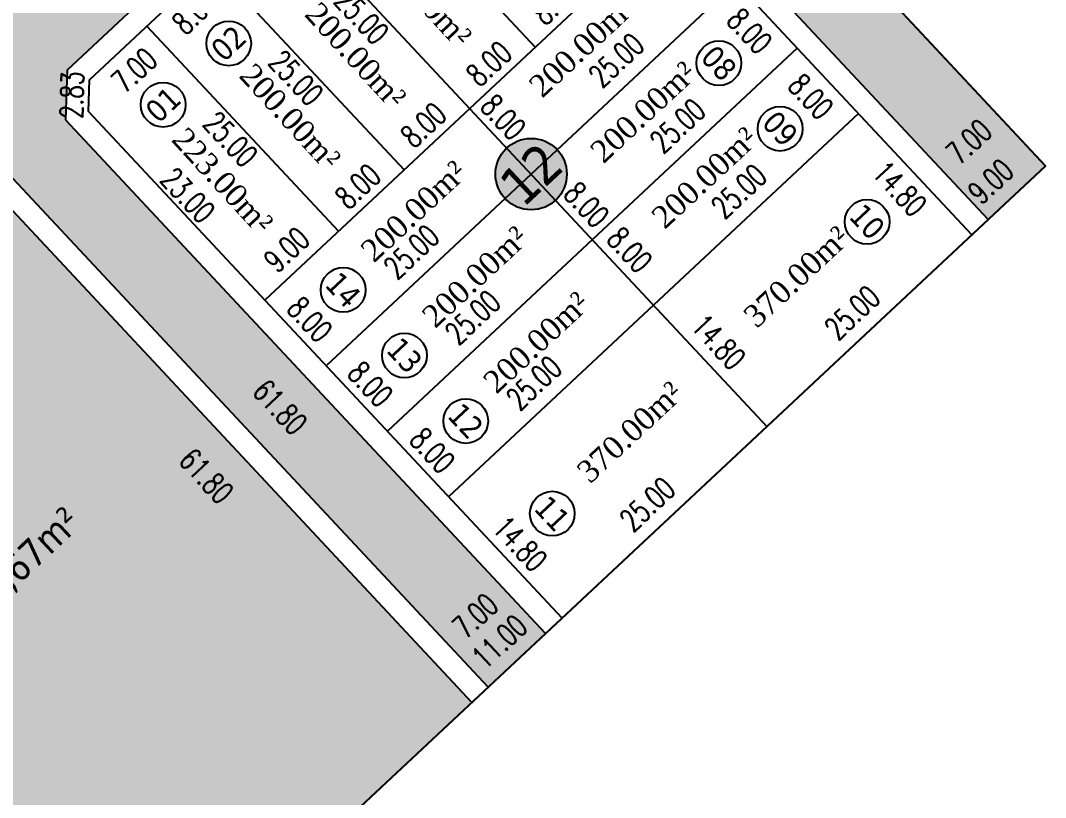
# Model space of a CAD drawing. Header units: metres. Extents: x 437145 to 437701, y 9614495 to 9615043.
# Drawn here: x 437608.6 to 437699.9, y 9614765.9 to 9614835.1 of the extents above; entities that cross this region are included whole.
import ezdxf

# ---------------------------------------------------------------- set-up
doc = ezdxf.new("R2010")
doc.units = ezdxf.units.M
doc.header["$PDMODE"] = 35
doc.header["$PDSIZE"] = 0.1
for name, color, linetype in [('AREA', 7, 'Continuous'), ('COTAS', 10, 'Continuous'), ('Layer3', 1, 'Continuous'), ('M_FIO', 32, 'Continuous'), ('MEIO_FIO', 7, 'Continuous'), ('ÁREA', 7, 'Continuous')]:
    doc.layers.add(name, color=color, linetype=linetype)
doc.styles.add('COTAS', font='romans.shx', dxfattribs={"width": 0.7})
doc.styles.add('tahoma', font='tahoma.ttf')
doc.styles.add('ÁREA', font='times.ttf', dxfattribs={"height": 2})
doc.dimstyles.new('C-75', dxfattribs={"dimtxt": 2, "dimasz": 0.2, "dimexe": 0, "dimexo": 0, "dimgap": 1, "dimtad": 0, "dimzin": 4, "dimdsep": 46, "dimtxsty": 'COTAS', "dimblk1": 'BOL-COT', "dimblk2": 'BOL-COT', "dimsah": 1, "dimcen": 0.1, "dimse1": 1, "dimse2": 1, "dimsd1": 1, "dimsd2": 1, "dimclrd": 8, "dimclre": 256, "dimaunit": 1, "dimadec": 3, "dimazin": 0, "dimtfac": 0.5, "dimtix": 1, "dimtmove": 0, "dimatfit": 3, "dimldrblk": 'BOL-COT', "dimfxl": 1, "dimtolj": 1, "dimtzin": 0, "dimarcsym": 0})

# ---------------------------------------------------------------- blocks, each defined once
blk = doc.blocks.new('*D76')
at = {"layer": 'Defpoints', "color": 0, "transparency": 16777216}
for p in [(2804.28, 943.556), (2804.281, 928.756), (2806.074, 928.756)]:
    blk.add_point(p, dxfattribs=at)
at = {"layer": 'Layer3', "transparency": 16777216, "insert": (2806.074, 936.156), "char_height": 2, "attachment_point": 5, "rotation": 270.00204, "style": 'COTAS'}
blk.add_mtext('\\A1;14.80', dxfattribs=at)
blk = doc.blocks.new('BOL-COT')
at = {"layer": 'COTAS'}
for p, q in [((-2, 0), (2, 0)), ((0, -3), (0, 3))]:
    blk.add_line(p, q, dxfattribs=at)
blk.add_circle((0, 0), 0.4, dxfattribs=at)
blk = doc.blocks.new('*D79')
at = {"layer": 'Defpoints', "color": 0, "transparency": 16777216}
for p in [(2854.279, 959.558), (2852.221, 951.558), (2854.28, 951.558)]:
    blk.add_point(p, dxfattribs=at)
at = {"layer": 'Layer3', "transparency": 16777216, "insert": (2852.221, 955.558), "char_height": 2, "attachment_point": 5, "rotation": 270.00204, "style": 'COTAS'}
blk.add_mtext('\\A1;8.00', dxfattribs=at)
blk = doc.blocks.new('*D80')
at = {"layer": 'Defpoints', "color": 0, "transparency": 16777216}
for p in [(2854.28, 943.558), (2852.397, 928.758), (2854.281, 928.758)]:
    blk.add_point(p, dxfattribs=at)
at = {"layer": 'Layer3', "transparency": 16777216, "insert": (2852.397, 936.158), "char_height": 2, "attachment_point": 5, "rotation": 270.00204, "style": 'COTAS'}
blk.add_mtext('\\A1;14.80', dxfattribs=at)
blk = doc.blocks.new('*D81')
at = {"layer": 'Defpoints', "color": 0, "transparency": 16777216}
for p in [(2854.28, 951.558), (2852.222, 943.558), (2854.28, 943.558)]:
    blk.add_point(p, dxfattribs=at)
at = {"layer": 'Layer3', "transparency": 16777216, "insert": (2852.221, 947.558), "char_height": 2, "attachment_point": 5, "rotation": 270.00204, "style": 'COTAS'}
blk.add_mtext('\\A1;8.00', dxfattribs=at)
blk = doc.blocks.new('*D82')
at = {"layer": 'Defpoints', "color": 0, "transparency": 16777216}
for p in [(2804.279, 967.556), (2804.279, 959.556), (2806.039, 959.556)]:
    blk.add_point(p, dxfattribs=at)
at = {"layer": 'Layer3', "transparency": 16777216, "insert": (2806.039, 963.556), "char_height": 2, "attachment_point": 5, "rotation": 270.00204, "style": 'COTAS'}
blk.add_mtext('\\A1;8.00', dxfattribs=at)
blk = doc.blocks.new('*D83')
at = {"layer": 'Defpoints', "color": 0, "transparency": 16777216}
for p in [(2804.279, 959.656), (2804.28, 951.656), (2806.039, 951.656)]:
    blk.add_point(p, dxfattribs=at)
at = {"layer": 'Layer3', "transparency": 16777216, "insert": (2806.039, 955.656), "char_height": 2, "attachment_point": 5, "rotation": 270.00204, "style": 'COTAS'}
blk.add_mtext('\\A1;8.00', dxfattribs=at)
blk = doc.blocks.new('*D84')
at = {"layer": 'Defpoints', "color": 0, "transparency": 16777216}
for p in [(2804.28, 951.556), (2804.28, 943.556), (2806.039, 943.556)]:
    blk.add_point(p, dxfattribs=at)
at = {"layer": 'Layer3', "transparency": 16777216, "insert": (2806.039, 947.556), "char_height": 2, "attachment_point": 5, "rotation": 270.00204, "style": 'COTAS'}
blk.add_mtext('\\A1;8.00', dxfattribs=at)
blk = doc.blocks.new('*D85')
at = {"layer": 'Defpoints', "color": 0, "transparency": 16777216}
for p in [(2813.279, 969.503), (2804.279, 967.556), (2813.279, 967.556)]:
    blk.add_point(p, dxfattribs=at)
at = {"layer": 'Layer3', "transparency": 16777216, "insert": (2808.779, 969.503), "char_height": 2, "attachment_point": 5, "rotation": 0.00204, "style": 'COTAS'}
blk.add_mtext('\\A1;9.00', dxfattribs=at)
blk = doc.blocks.new('*D86')
at = {"layer": 'Defpoints', "color": 0, "transparency": 16777216}
for p in [(2821.279, 969.291), (2813.279, 967.556), (2821.279, 967.557)]:
    blk.add_point(p, dxfattribs=at)
at = {"layer": 'Layer3', "transparency": 16777216, "insert": (2817.279, 969.291), "char_height": 2, "attachment_point": 5, "rotation": 0.00204, "style": 'COTAS'}
blk.add_mtext('\\A1;8.00', dxfattribs=at)
blk = doc.blocks.new('*D87')
at = {"layer": 'Defpoints', "color": 0, "transparency": 16777216}
for p in [(2829.279, 969.291), (2821.279, 967.557), (2829.279, 967.557)]:
    blk.add_point(p, dxfattribs=at)
at = {"layer": 'Layer3', "transparency": 16777216, "insert": (2825.279, 969.291), "char_height": 2, "attachment_point": 5, "rotation": 0.00204, "style": 'COTAS'}
blk.add_mtext('\\A1;8.00', dxfattribs=at)
blk = doc.blocks.new('*D88')
at = {"layer": 'Defpoints', "color": 0, "transparency": 16777216}
for p in [(2837.279, 969.291), (2829.279, 967.557), (2837.279, 967.557)]:
    blk.add_point(p, dxfattribs=at)
at = {"layer": 'Layer3', "transparency": 16777216, "insert": (2833.279, 969.291), "char_height": 2, "attachment_point": 5, "rotation": 0.00204, "style": 'COTAS'}
blk.add_mtext('\\A1;8.00', dxfattribs=at)
blk = doc.blocks.new('*D89')
at = {"layer": 'Defpoints', "color": 0, "transparency": 16777216}
for p in [(2845.279, 969.292), (2837.279, 967.557), (2845.279, 967.558)]:
    blk.add_point(p, dxfattribs=at)
at = {"layer": 'Layer3', "transparency": 16777216, "insert": (2841.279, 969.292), "char_height": 2, "attachment_point": 5, "rotation": 0.00204, "style": 'COTAS'}
blk.add_mtext('\\A1;8.00', dxfattribs=at)
blk = doc.blocks.new('*D91')
at = {"layer": 'Defpoints', "color": 0, "transparency": 16777216}
for p in [(2829.28, 930.974), (2804.281, 928.756), (2829.281, 928.757)]:
    blk.add_point(p, dxfattribs=at)
at = {"layer": 'Layer3', "transparency": 16777216, "insert": (2816.78, 930.973), "char_height": 2, "attachment_point": 5, "rotation": 0.00204, "style": 'COTAS'}
blk.add_mtext('\\A1;25.00', dxfattribs=at)
blk = doc.blocks.new('*D92')
at = {"layer": 'Defpoints', "color": 0, "transparency": 16777216}
for p in [(2829.28, 945.774), (2804.28, 943.556), (2829.28, 943.557)]:
    blk.add_point(p, dxfattribs=at)
at = {"layer": 'Layer3', "transparency": 16777216, "insert": (2816.78, 945.773), "char_height": 2, "attachment_point": 5, "rotation": 0.00204, "style": 'COTAS'}
blk.add_mtext('\\A1;25.00', dxfattribs=at)
blk = doc.blocks.new('*D93')
at = {"layer": 'Defpoints', "color": 0, "transparency": 16777216}
for p in [(2829.28, 953.774), (2804.28, 951.556), (2829.28, 951.557)]:
    blk.add_point(p, dxfattribs=at)
at = {"layer": 'Layer3', "transparency": 16777216, "insert": (2816.78, 953.773), "char_height": 2, "attachment_point": 5, "rotation": 0.00204, "style": 'COTAS'}
blk.add_mtext('\\A1;25.00', dxfattribs=at)
blk = doc.blocks.new('*D94')
at = {"layer": 'Defpoints', "color": 0, "transparency": 16777216}
for p in [(2829.279, 961.774), (2804.279, 959.556), (2829.279, 959.557)]:
    blk.add_point(p, dxfattribs=at)
at = {"layer": 'Layer3', "transparency": 16777216, "insert": (2816.779, 961.773), "char_height": 2, "attachment_point": 5, "rotation": 0.00204, "style": 'COTAS'}
blk.add_mtext('\\A1;25.00', dxfattribs=at)
blk = doc.blocks.new('*D95')
at = {"layer": 'Defpoints', "color": 0, "transparency": 16777216}
for p in [(2854.28, 930.975), (2829.281, 928.757), (2854.281, 928.758)]:
    blk.add_point(p, dxfattribs=at)
at = {"layer": 'Layer3', "transparency": 16777216, "insert": (2841.78, 930.974), "char_height": 2, "attachment_point": 5, "rotation": 0.00204, "style": 'COTAS'}
blk.add_mtext('\\A1;25.00', dxfattribs=at)
blk = doc.blocks.new('*D96')
at = {"layer": 'Defpoints', "color": 0, "transparency": 16777216}
for p in [(2854.28, 945.775), (2829.28, 943.557), (2854.28, 943.558)]:
    blk.add_point(p, dxfattribs=at)
at = {"layer": 'Layer3', "transparency": 16777216, "insert": (2841.78, 945.774), "char_height": 2, "attachment_point": 5, "rotation": 0.00204, "style": 'COTAS'}
blk.add_mtext('\\A1;25.00', dxfattribs=at)
blk = doc.blocks.new('*D97')
at = {"layer": 'Defpoints', "color": 0, "transparency": 16777216}
for p in [(2854.28, 953.775), (2829.28, 951.557), (2854.28, 951.558)]:
    blk.add_point(p, dxfattribs=at)
at = {"layer": 'Layer3', "transparency": 16777216, "insert": (2841.78, 953.774), "char_height": 2, "attachment_point": 5, "rotation": 0.00204, "style": 'COTAS'}
blk.add_mtext('\\A1;25.00', dxfattribs=at)
blk = doc.blocks.new('*D98')
at = {"layer": 'Defpoints', "color": 0, "transparency": 16777216}
for p in [(2854.279, 961.775), (2829.279, 959.557), (2854.279, 959.558)]:
    blk.add_point(p, dxfattribs=at)
at = {"layer": 'Layer3', "transparency": 16777216, "insert": (2841.779, 961.774), "char_height": 2, "attachment_point": 5, "rotation": 0.00204, "style": 'COTAS'}
blk.add_mtext('\\A1;25.00', dxfattribs=at)
blk = doc.blocks.new('*D99')
at = {"layer": 'Defpoints', "color": 0, "transparency": 16777216}
for p in [(2837.278, 992.557), (2835.838, 967.557), (2837.279, 967.557)]:
    blk.add_point(p, dxfattribs=at)
at = {"layer": 'Layer3', "transparency": 16777216, "insert": (2835.837, 980.112), "char_height": 2, "attachment_point": 5, "rotation": 270.00204, "style": 'COTAS'}
blk.add_mtext('\\A1;25.00', dxfattribs=at)
blk = doc.blocks.new('*D100')
at = {"layer": 'Defpoints', "color": 0, "transparency": 16777216}
for p in [(2829.278, 992.557), (2827.838, 967.557), (2829.279, 967.557)]:
    blk.add_point(p, dxfattribs=at)
at = {"layer": 'Layer3', "transparency": 16777216, "insert": (2827.837, 980.112), "char_height": 2, "attachment_point": 5, "rotation": 270.00204, "style": 'COTAS'}
blk.add_mtext('\\A1;25.00', dxfattribs=at)
blk = doc.blocks.new('*D101')
at = {"layer": 'Defpoints', "color": 0, "transparency": 16777216}
for p in [(2821.278, 992.557), (2819.838, 967.557), (2821.279, 967.557)]:
    blk.add_point(p, dxfattribs=at)
at = {"layer": 'Layer3', "transparency": 16777216, "insert": (2819.837, 980.111), "char_height": 2, "attachment_point": 5, "rotation": 270.00204, "style": 'COTAS'}
blk.add_mtext('\\A1;25.00', dxfattribs=at)
blk = doc.blocks.new('*D102')
at = {"layer": 'Defpoints', "color": 0, "transparency": 16777216}
for p in [(2813.278, 992.556), (2811.838, 967.556), (2813.279, 967.556)]:
    blk.add_point(p, dxfattribs=at)
at = {"layer": 'Layer3', "transparency": 16777216, "insert": (2811.837, 980.111), "char_height": 2, "attachment_point": 5, "rotation": 270.00204, "style": 'COTAS'}
blk.add_mtext('\\A1;25.00', dxfattribs=at)
blk = doc.blocks.new('*D103')
at = {"layer": 'Defpoints', "color": 0, "transparency": 16777216}
for p in [(2821.278, 990.565), (2813.278, 988.831), (2821.278, 988.831)]:
    blk.add_point(p, dxfattribs=at)
at = {"layer": 'Layer3', "transparency": 16777216, "insert": (2817.278, 990.565), "char_height": 2, "attachment_point": 5, "rotation": 0.00204, "style": 'COTAS'}
blk.add_mtext('\\A1;8.00', dxfattribs=at)
blk = doc.blocks.new('*D108')
at = {"layer": 'Defpoints', "color": 0, "transparency": 16777216}
for p in [(2806.278, 992.567), (2813.278, 992.556), (2806.275, 990.461)]:
    blk.add_point(p, dxfattribs=at)
at = {"layer": 'Layer3', "transparency": 16777216, "insert": (2809.775, 990.455), "char_height": 2, "attachment_point": 5, "rotation": 359.91214, "style": 'COTAS'}
blk.add_mtext('\\A1;7.00', dxfattribs=at)
blk = doc.blocks.new('*D109')
at = {"layer": 'Defpoints', "color": 0, "transparency": 16777216}
for p in [(2832.999, 968.943), (2830.94, 960.943), (2832.999, 960.943)]:
    blk.add_point(p, dxfattribs=at)
at = {"layer": 'Layer3', "transparency": 16777216, "insert": (2830.94, 964.943), "char_height": 2, "attachment_point": 5, "rotation": 270.00204, "style": 'COTAS'}
blk.add_mtext('\\A1;8.00', dxfattribs=at)
blk = doc.blocks.new('*D110')
at = {"layer": 'Defpoints', "color": 0, "transparency": 16777216}
for p in [(2833.098, 958.174), (2831.04, 950.174), (2833.099, 950.174)]:
    blk.add_point(p, dxfattribs=at)
at = {"layer": 'Layer3', "transparency": 16777216, "insert": (2831.04, 954.174), "char_height": 2, "attachment_point": 5, "rotation": 270.00204, "style": 'COTAS'}
blk.add_mtext('\\A1;8.00', dxfattribs=at)
blk = doc.blocks.new('*D111')
at = {"layer": 'Defpoints', "color": 0, "transparency": 16777216}
for p in [(2833.158, 944.605), (2831.275, 929.805), (2833.158, 929.805)]:
    blk.add_point(p, dxfattribs=at)
at = {"layer": 'Layer3', "transparency": 16777216, "insert": (2831.275, 937.205), "char_height": 2, "attachment_point": 5, "rotation": 270.00204, "style": 'COTAS'}
blk.add_mtext('\\A1;14.80', dxfattribs=at)
blk = doc.blocks.new('*D112')
at = {"layer": 'Defpoints', "color": 0, "transparency": 16777216}
for p in [(2833.158, 952.605), (2831.099, 944.605), (2833.158, 944.605)]:
    blk.add_point(p, dxfattribs=at)
at = {"layer": 'Layer3', "transparency": 16777216, "insert": (2831.099, 948.605), "char_height": 2, "attachment_point": 5, "rotation": 270.00204, "style": 'COTAS'}
blk.add_mtext('\\A1;8.00', dxfattribs=at)
blk = doc.blocks.new('*D898')
at = {"layer": 'Defpoints', "color": 0, "transparency": 16777216}
for p in [(2793.278, 990.556), (2789.77, 928.756), (2793.281, 928.756)]:
    blk.add_point(p, dxfattribs=at)
at = {"layer": 'Layer3', "transparency": 16777216, "insert": (2789.769, 959.656), "char_height": 2, "attachment_point": 5, "rotation": 270.00204, "style": 'COTAS'}
blk.add_mtext('\\A1;61.80', dxfattribs=at)
blk = doc.blocks.new('*D860')
at = {"layer": 'Defpoints', "color": 0, "transparency": 16777216}
for p in [(2805.194, 993.64), (2806.278, 992.556), (2804.278, 990.556)]:
    blk.add_point(p, dxfattribs=at)
at = {"layer": 'Layer3', "transparency": 16777216, "insert": (2804.194, 992.64), "char_height": 2, "attachment_point": 5, "rotation": 45.00204, "style": 'COTAS'}
blk.add_mtext('\\A1;2.83', dxfattribs=at)
blk = doc.blocks.new('*D862')
at = {"layer": 'Defpoints', "color": 0, "transparency": 16777216}
for p in [(2863.28, 931.089), (2854.281, 928.758), (2863.281, 928.758)]:
    blk.add_point(p, dxfattribs=at)
at = {"layer": 'Layer3', "transparency": 16777216, "insert": (2858.78, 931.089), "char_height": 2, "attachment_point": 5, "rotation": 0.00204, "style": 'COTAS'}
blk.add_mtext('\\A1;9.00', dxfattribs=at)
blk = doc.blocks.new('*D863')
at = {"layer": 'Defpoints', "color": 0, "transparency": 16777216}
for p in [(2863.28, 934.998), (2856.28, 934.5), (2863.28, 934.5)]:
    blk.add_point(p, dxfattribs=at)
at = {"layer": 'Layer3', "transparency": 16777216, "insert": (2859.78, 934.997), "char_height": 2, "attachment_point": 5, "rotation": 0.00204, "style": 'COTAS'}
blk.add_mtext('\\A1;7.00', dxfattribs=at)
blk = doc.blocks.new('*D864')
at = {"layer": 'Defpoints', "color": 0, "transparency": 16777216}
for p in [(2804.28, 931.028), (2793.281, 928.756), (2804.281, 928.756)]:
    blk.add_point(p, dxfattribs=at)
at = {"layer": 'Layer3', "transparency": 16777216, "insert": (2798.78, 931.028), "char_height": 2, "attachment_point": 5, "rotation": 0.00204, "style": 'COTAS'}
blk.add_mtext('\\A1;11.00', dxfattribs=at)
blk = doc.blocks.new('*D865')
at = {"layer": 'Defpoints', "color": 0, "transparency": 16777216}
for p in [(2795.28, 934.72), (2802.28, 934.72), (2802.28, 934.186)]:
    blk.add_point(p, dxfattribs=at)
at = {"layer": 'Layer3', "transparency": 16777216, "insert": (2798.78, 934.186), "char_height": 2, "attachment_point": 5, "rotation": 0.00204, "style": 'COTAS'}
blk.add_mtext('\\A1;7.00', dxfattribs=at)
blk = doc.blocks.new('*D894')
at = {"layer": 'Defpoints', "color": 0, "transparency": 16777216}
for p in [(2804.278, 990.556), (2805.652, 990.556), (2804.279, 967.556)]:
    blk.add_point(p, dxfattribs=at)
at = {"layer": 'Layer3', "transparency": 16777216, "insert": (2805.652, 979.056), "char_height": 2, "attachment_point": 5, "rotation": 270.00204, "style": 'COTAS'}
blk.add_mtext('\\A1;23.00', dxfattribs=at)
blk = doc.blocks.new('*D895')
at = {"layer": 'Defpoints', "color": 0, "transparency": 16777216}
for p in [(2798.758, 990.556), (2804.278, 990.556), (2804.281, 928.756)]:
    blk.add_point(p, dxfattribs=at)
at = {"layer": 'Layer3', "transparency": 16777216, "insert": (2798.759, 959.656), "char_height": 2, "attachment_point": 5, "rotation": 270.00204, "style": 'COTAS'}
blk.add_mtext('\\A1;61.80', dxfattribs=at)
blk = doc.blocks.new('*D903')
at = {"layer": 'Defpoints', "color": 0, "transparency": 16777216}
for p in [(2791.28, 932.099), (2703.951, 928.74), (2791.281, 928.743)]:
    blk.add_point(p, dxfattribs=at)
at = {"layer": 'Layer3', "transparency": 16777216, "insert": (2748.874, 932.097), "char_height": 2, "attachment_point": 5, "rotation": 0.00204, "style": 'COTAS'}
blk.add_mtext('\\A1;87.33', dxfattribs=at)
blk = doc.blocks.new('*D906')
at = {"layer": 'Defpoints', "color": 0, "transparency": 16777216}
for p in [(2793.28, 932.111), (2705.951, 928.753), (2793.281, 928.756)]:
    blk.add_point(p, dxfattribs=at)
at = {"layer": 'Layer3', "transparency": 16777216, "insert": (2750.874, 932.11), "char_height": 2, "attachment_point": 5, "rotation": 0.00204, "style": 'COTAS'}
blk.add_mtext('\\A1;87.33', dxfattribs=at)
blk = doc.blocks.new('atutu')
h = blk.add_hatch(color=252)
h.dxf.hatch_style = 1
h.paths.add_polyline_path([(2863.271, 1159.558), (2832.441, 1159.557), (2829.27, 1162.729), (2829.271, 1186.557), (2822.271, 1186.557), (2822.27, 1162.728), (2819.098, 1159.557), (2712.444, 1159.553), (2709.272, 1162.724), (2709.271, 1186.548), (2702.271, 1186.553), (2702.272, 1162.724), (2699.101, 1159.552), (2531.944, 1159.546), (2528.772, 1162.718), (2528.771, 1186.546), (2521.771, 1186.546), (2521.772, 1162.718), (2518.601, 1159.546), (2436.444, 1159.543), (2433.273, 1162.713), (2433.273, 1186.282), (2426.273, 1186.282), (2426.282, 928.758), (2433.282, 928.743), (2433.28, 991.384), (2436.439, 994.543), (2521.437, 994.546), (2521.437, 994.546), (2524.218, 994.546), (2531.218, 994.546), (2534.78, 994.547), (2534.769, 994.547), (2792.107, 994.556), (2795.278, 991.384), (2795.281, 928.756), (2802.281, 928.756), (2802.278, 991.395), (2805.439, 994.556), (2853.118, 994.558), (2856.278, 991.397), (2856.281, 928.758), (2863.271, 928.758)])
h.paths.add_polyline_path([(2612.273, 1149.378), (2612.278, 1004.721), (2609.106, 1001.549), (2561.45, 1001.548), (2558.278, 1004.719), (2558.273, 1149.376), (2561.444, 1152.548), (2609.101, 1152.549)], flags=16)
h.paths.add_polyline_path([(2619.273, 1149.378), (2622.444, 1152.55), (2670.101, 1152.551), (2673.273, 1149.38), (2673.278, 1004.723), (2670.106, 1001.551), (2622.45, 1001.55), (2619.278, 1004.721)], flags=16)
h.paths.add_polyline_path([(2551.273, 1149.376), (2551.278, 1004.719), (2548.106, 1001.547), (2500.45, 1001.545), (2497.278, 1004.717), (2497.273, 1149.374), (2500.444, 1152.545), (2548.101, 1152.547)], flags=16)
h.paths.add_polyline_path([(2680.273, 1149.38), (2683.444, 1152.552), (2731.101, 1152.554), (2734.273, 1149.382), (2734.278, 1004.725), (2731.106, 1001.554), (2683.45, 1001.552), (2680.278, 1004.723)], flags=16)
h.paths.add_polyline_path([(2490.273, 1149.373), (2490.278, 1004.717), (2487.106, 1001.545), (2436.452, 1001.543), (2433.279, 1004.716), (2433.274, 1149.373), (2436.444, 1152.543), (2487.101, 1152.545)], flags=16)
h.paths.add_polyline_path([(2741.273, 1149.382), (2744.444, 1152.554), (2792.101, 1152.556), (2795.273, 1149.384), (2795.278, 1004.727), (2792.106, 1001.556), (2744.45, 1001.554), (2741.278, 1004.725)], flags=16)
h.paths.add_polyline_path([(2802.273, 1149.384), (2805.444, 1152.556), (2853.101, 1152.558), (2856.273, 1149.386), (2856.278, 1004.73), (2853.106, 1001.558), (2805.45, 1001.556), (2802.278, 1004.728)], flags=16)
at = {"layer": 'Layer3'}
h = blk.add_hatch(color=101, dxfattribs=at)
h.dxf.hatch_style = 1
h.set_gradient(color1=(131, 236, 156), color2=(83, 228, 117), one_color=1, tint=0.61)
h.paths.add_polyline_path([(2831.606, 957.357, 1), (2826.978, 961.727, 1)])
at = {"layer": 'MEIO_FIO'}
h = blk.add_hatch(dxfattribs=at)
h.set_pattern_fill('AR-CONC', color=5, scale=0.2)
h.set_pattern_definition([(50, (-474828.2892, -9591283.5444), (1.4345203652, -0.12550426997), [0.15, -1.65]), (355, (-474828.2892, -9591283.5444), (-0.27750266723, 1.5043842674), [0.12, -1.32]), (100.45144446, (-474828.1696, -9591283.5549), (1.15701769345, 1.37887998194), [0.127480384, -1.402284224]), (46.1842, (-474828.2892, -9591283.1444), (2.13448266134, -0.3310385616), [0.225, -2.475]), (96.63563549, (-474828.1113, -9591283.172), (1.86932389135, 1.94823720155), [0.191220684, -2.10342752]), (351.18416399, (-474828.2892, -9591283.1444), (1.8693238901, 1.94823720054), [0.18, -1.980000002]), (21, (-474828.0892, -9591283.2444), (1.19381410424, -0.80523778133), [0.15, -1.65]), (326, (-474828.0892, -9591283.2444), (0.48663066384, 1.4503000901), [0.12, -1.32]), (71.45144474, (-474827.9897, -9591283.3115), (1.68044475346, 0.64506230561), [0.12748038, -1.402284224]), (37.5, (-474828.2892, -9591283.54443), (0.024319710635, 0.665787707663), [0, -1.304, 0, -1.34, 0, -1.325]), (7.5, (-474828.2892, -9591283.5444), (0.526139074884, 0.788823423765), [0, -0.764, 0, -1.274, 0, -0.505]), (327.5, (-474828.7352, -9591283.54443), (1.067644872345, -0.04510974347), [0, -0.5, 0, -1.56, 0, -2.07]), (317.5, (-474828.9352, -9591283.5444), (1.166372338685, 0.200209964665), [0, -0.65, 0, -1.036, 0, -1.47])])
h.paths.add_polyline_path([(2707.948, 992.553), (2705.948, 990.553), (2705.951, 930.175, -0.414224), (2707.358, 928.768), (2793.281, 928.768), (2793.278, 990.556), (2791.278, 992.556)])
h.paths.add_polyline_path([(2753.868, 959.551, -1), (2747.502, 959.551, -1)], flags=0)
h.paths.add_polyline_path([(2747.574, 930.61), (2754.174, 930.61), (2754.174, 933.61), (2747.574, 933.61)], flags=24)
h.paths.add_polyline_path([(2788.586, 962.922), (2788.586, 956.389), (2791.586, 956.389), (2791.586, 962.922)], flags=24)
h.paths.add_polyline_path([(2746.313, 987.696), (2752.913, 987.696), (2752.913, 990.696), (2746.313, 990.696)], flags=24)
h.paths.add_polyline_path([(2708.209, 962.919), (2708.209, 956.386), (2711.209, 956.386), (2711.209, 962.919)], flags=24)
h.paths.add_polyline_path([(2746.977, 955.932), (2753.982, 955.932), (2753.982, 963.493), (2746.976, 963.493)], flags=24)
h.paths.add_polyline_path([(2724.621, 962.405), (2783.404, 962.359), (2783.409, 968.452), (2724.626, 968.497)], flags=24)
at = {"layer": 'Layer3', "color": 0}
blk.add_line((2804.278, 990.567), (2806.278, 992.567), dxfattribs=at)
for points in [[(2829.271, 1186.553), (2863.271, 1186.554), (2863.271, 928.758), (2435.281, 928.759)], [(2863.281, 928.758), (2863.272, 1161.558)], [(2806.278, 992.556), (2852.278, 992.558)], [(2813.278, 992.556), (2813.279, 967.556)], [(2821.278, 992.557), (2821.279, 967.557)], [(2829.278, 992.557), (2829.281, 928.757)], [(2837.278, 992.557), (2837.279, 967.557)], [(2793.281, 928.756), (2793.278, 990.556)], [(2804.281, 928.756), (2804.278, 990.556)], [(2854.281, 928.758), (2854.278, 990.558)], [(2854.279, 967.558), (2804.279, 967.556)], [(2854.279, 959.558), (2804.279, 959.556)], [(2854.28, 951.558), (2804.28, 951.556)], [(2854.28, 943.558), (2804.28, 943.556)], [(2426.282, 928.758), (2863.281, 928.758)]]:
    blk.add_lwpolyline(points, dxfattribs=at)
for centre, radius in [((2809.55, 986.456), 1.991), ((2817.55, 986.457), 1.991), ((2810.007, 963.446), 1.991), ((2829.292, 959.542), 3.183), ((2810.007, 955.446), 1.991), ((2848.267, 955.335), 1.991), ((2810.007, 947.446), 1.991), ((2848.268, 947.335), 1.991), ((2810.008, 936.15), 1.991), ((2848.268, 935.98), 1.991)]:
    blk.add_circle(centre, radius, dxfattribs=at)
at = {"layer": 'M_FIO'}
blk.add_line((2802.278, 991.395), (2805.45, 994.567), dxfattribs=at)
blk.add_line((2802.278, 991.395), (2805.45, 994.567), dxfattribs=at)
for points in [[(2863.271, 1159.558), (2863.271, 1159.558), (2863.271, 928.758), (2856.281, 928.758)], [(2805.45, 994.556), (2853.107, 994.558)], [(2805.45, 994.556), (2853.107, 994.558)], [(2795.281, 928.756), (2795.278, 991.384)], [(2795.281, 928.756), (2795.278, 991.384)], [(2802.281, 928.756), (2802.278, 991.384)], [(2802.281, 928.756), (2802.278, 991.384)], [(2856.281, 928.758), (2856.278, 991.386)], [(2856.281, 928.758), (2856.278, 991.386)], [(2795.281, 928.756), (2802.281, 928.756)]]:
    blk.add_lwpolyline(points, dxfattribs=at)
at = {"layer": 'AREA', "color": 0, "linetype": 'ByBlock', "lineweight": -2, "style": 'tahoma'}
blk.add_text('ÁREA INSTITUCIONAL = 5.567,67m²', height=2.5, rotation=359.95573, dxfattribs=at).set_placement((2725.654, 964.041))
at = {"layer": 'Layer3', "color": 5, "char_height": 2, "attachment_point": 5, "style": 'tahoma'}
for s, insert, rotation in [('\\A1;01', (2809.55, 986.456), 0.00204), ('\\A1;02', (2817.55, 986.457), 0.00204), ('\\A1;14', (2810.007, 963.446), 270.04973), ('\\A1;13', (2810.007, 955.446), 270.04973), ('\\A1;08', (2848.267, 955.335), 270.04973), ('\\A1;12', (2810.007, 947.446), 270.04973), ('\\A1;09', (2848.268, 947.335), 270.04973), ('\\A1;11', (2810.008, 936.15), 270.04973), ('\\A1;10', (2848.268, 935.98), 270.04973)]:
    blk.add_mtext(s, dxfattribs=dict(at, insert=insert, rotation=rotation))
at = {"layer": 'Layer3', "color": 1, "insert": (2829.292, 959.542), "char_height": 3.5, "attachment_point": 5, "rotation": 0.00204, "style": 'tahoma'}
blk.add_mtext('\\A1;12', dxfattribs=at)
at = {"layer": 'ÁREA', "linetype": 'Continuous', "lineweight": -2, "extrusion": (-0.000658808, -0.026227, 0.999656), "style": 'ÁREA'}
for s, p in [('223.00m²', (2782.267, 1053.394, -32.166)), ('200.00m²', (2790.554, 1053.662, -32.171)), ('200.00m²', (2798.551, 1053.864, -32.176)), ('200.00m²', (2806.549, 1054.065, -32.181))]:
    blk.add_text(s, height=2, rotation=271, dxfattribs=at).set_placement(p)
at = {"layer": 'ÁREA', "linetype": 'Continuous', "lineweight": -2, "extrusion": (0.026231, -0.000470843, 0.999656), "style": 'ÁREA'}
for s, p in [('200.00m²', (1014.484, -2815.984, 69.35)), ('200.00m²', (1013.627, -2795.021, 68.8)), ('200.00m²', (1006.486, -2816.128, 69.353)), ('200.00m²', (1005.628, -2795.165, 68.803)), ('200.00m²', (998.487, -2816.271, 69.357)), ('200.00m²', (997.63, -2795.309, 68.807)), ('370.00m²', (986.107, -2796.15, 68.706)), ('370.00m²', (986.441, -2816.451, 69.362))]:
    blk.add_text(s, height=2, rotation=271, dxfattribs=at).set_placement(p)
at = {"layer": 'Layer3', "color": 0}
for p1, p2, distance, picture, middle in [((2804.278, 990.556), (2806.278, 992.556), 1.533, '*D860', (2804.194, 992.64)), ((2813.278, 992.556), (2806.278, 992.567), 2.106, '*D108', (2809.775, 990.455)), ((2813.278, 988.831), (2821.278, 988.831), 1.734, '*D103', (2817.278, 990.565)), ((2793.278, 990.556), (2793.281, 928.756), -3.51, '*D898', (2789.769, 959.656)), ((2804.279, 967.556), (2813.279, 967.556), 1.947, '*D85', (2808.779, 969.503)), ((2813.279, 967.556), (2821.279, 967.557), 1.734, '*D86', (2817.279, 969.291)), ((2821.279, 967.557), (2829.279, 967.557), 1.734, '*D87', (2825.279, 969.291)), ((2829.279, 967.557), (2837.279, 967.557), 1.734, '*D88', (2833.279, 969.291)), ((2837.279, 967.557), (2845.279, 967.558), 1.734, '*D89', (2841.279, 969.292)), ((2832.999, 968.943), (2832.999, 960.943), -2.058, '*D109', (2830.94, 964.943)), ((2804.279, 967.556), (2804.279, 959.556), 1.759, '*D82', (2806.039, 963.556)), ((2804.279, 959.556), (2829.279, 959.557), 2.217, '*D94', (2816.779, 961.773)), ((2829.279, 959.557), (2854.279, 959.558), 2.217, '*D98', (2841.779, 961.774)), ((2804.279, 959.656), (2804.28, 951.656), 1.759, '*D83', (2806.039, 955.656)), ((2854.279, 959.558), (2854.28, 951.558), -2.058, '*D79', (2852.221, 955.558)), ((2833.098, 958.174), (2833.099, 950.174), -2.058, '*D110', (2831.04, 954.174)), ((2804.28, 951.556), (2829.28, 951.557), 2.217, '*D93', (2816.78, 953.773)), ((2829.28, 951.557), (2854.28, 951.558), 2.217, '*D97', (2841.78, 953.774)), ((2833.158, 952.605), (2833.158, 944.605), -2.058, '*D112', (2831.099, 948.605)), ((2804.28, 951.556), (2804.28, 943.556), 1.759, '*D84', (2806.039, 947.556)), ((2854.28, 951.558), (2854.28, 943.558), -2.058, '*D81', (2852.221, 947.558)), ((2804.28, 943.556), (2829.28, 943.557), 2.217, '*D92', (2816.78, 945.773)), ((2829.28, 943.557), (2854.28, 943.558), 2.217, '*D96', (2841.78, 945.774)), ((2833.158, 944.605), (2833.158, 929.805), -1.883, '*D111', (2831.275, 937.205)), ((2804.28, 943.556), (2804.281, 928.756), 1.793, '*D76', (2806.074, 936.156)), ((2854.28, 943.558), (2854.281, 928.758), -1.883, '*D80', (2852.397, 936.158)), ((2856.28, 934.5), (2863.28, 934.5), 0.497, '*D863', (2859.78, 934.997)), ((2795.28, 934.72), (2802.28, 934.72), -0.534, '*D865', (2798.78, 934.186)), ((2793.281, 928.756), (2804.281, 928.756), 2.272, '*D864', (2798.78, 931.028)), ((2804.281, 928.756), (2829.281, 928.757), 2.217, '*D91', (2816.78, 930.973)), ((2829.281, 928.757), (2854.281, 928.758), 2.217, '*D95', (2841.78, 930.974)), ((2854.281, 928.758), (2863.281, 928.758), 2.331, '*D862', (2858.78, 931.089))]:
    dim = blk.add_aligned_dim(p1=p1, p2=p2, distance=distance, dimstyle='C-75', dxfattribs=at)
    dim.commit()
    dim.dimension.update_dxf_attribs({"geometry": picture, "text_midpoint": middle})
for base, p1, p2, angle, picture, middle in [((2811.838, 967.556), (2813.278, 992.556), (2813.279, 967.556), 270.00204, '*D102', (2811.837, 980.111)), ((2819.838, 967.557), (2821.278, 992.557), (2821.279, 967.557), 270.00204, '*D101', (2819.837, 980.111)), ((2827.838, 967.557), (2829.278, 992.557), (2829.279, 967.557), 270.00204, '*D100', (2827.837, 980.112)), ((2835.838, 967.557), (2837.278, 992.557), (2837.279, 967.557), 270.00204, '*D99', (2835.837, 980.112)), ((2791.28, 932.099), (2703.951, 928.74), (2791.281, 928.743), 0.00204, '*D903', (2748.874, 932.097)), ((2793.28, 932.111), (2705.951, 928.753), (2793.281, 928.756), 0.00204, '*D906', (2750.874, 932.11))]:
    dim = blk.add_linear_dim(base=base, p1=p1, p2=p2, angle=angle, dimstyle='C-75', dxfattribs=at)
    dim.commit()
    dim.dimension.update_dxf_attribs({"geometry": picture, "text_midpoint": middle, "dimtype": 129})
dim = blk.add_aligned_dim(p1=(2804.281, 928.756), p2=(2804.278, 990.556), distance=5.52, dimstyle='C-75', override={"dimfxl": 1.25}, dxfattribs=at)
dim.commit()
dim.dimension.update_dxf_attribs({"geometry": '*D895', "text_midpoint": (2798.759, 959.656)})
dim = blk.add_linear_dim(base=(2805.652, 990.556), p1=(2804.279, 967.556), p2=(2804.278, 990.556), angle=90.00204, dimstyle='C-75', override={"dimfxl": 1.25}, dxfattribs=at)
dim.commit()
dim.dimension.update_dxf_attribs({"geometry": '*D894', "text_midpoint": (2805.652, 979.056), "dimtype": 129})

msp = doc.modelspace()

# ---------------------------------------------------------------- block references
at = {"rotation": 43.07140519794264}
msp.add_blockref('atutu', (436242.57, 9612188.321), dxfattribs=at)

doc.saveas('drawing.dxf')
